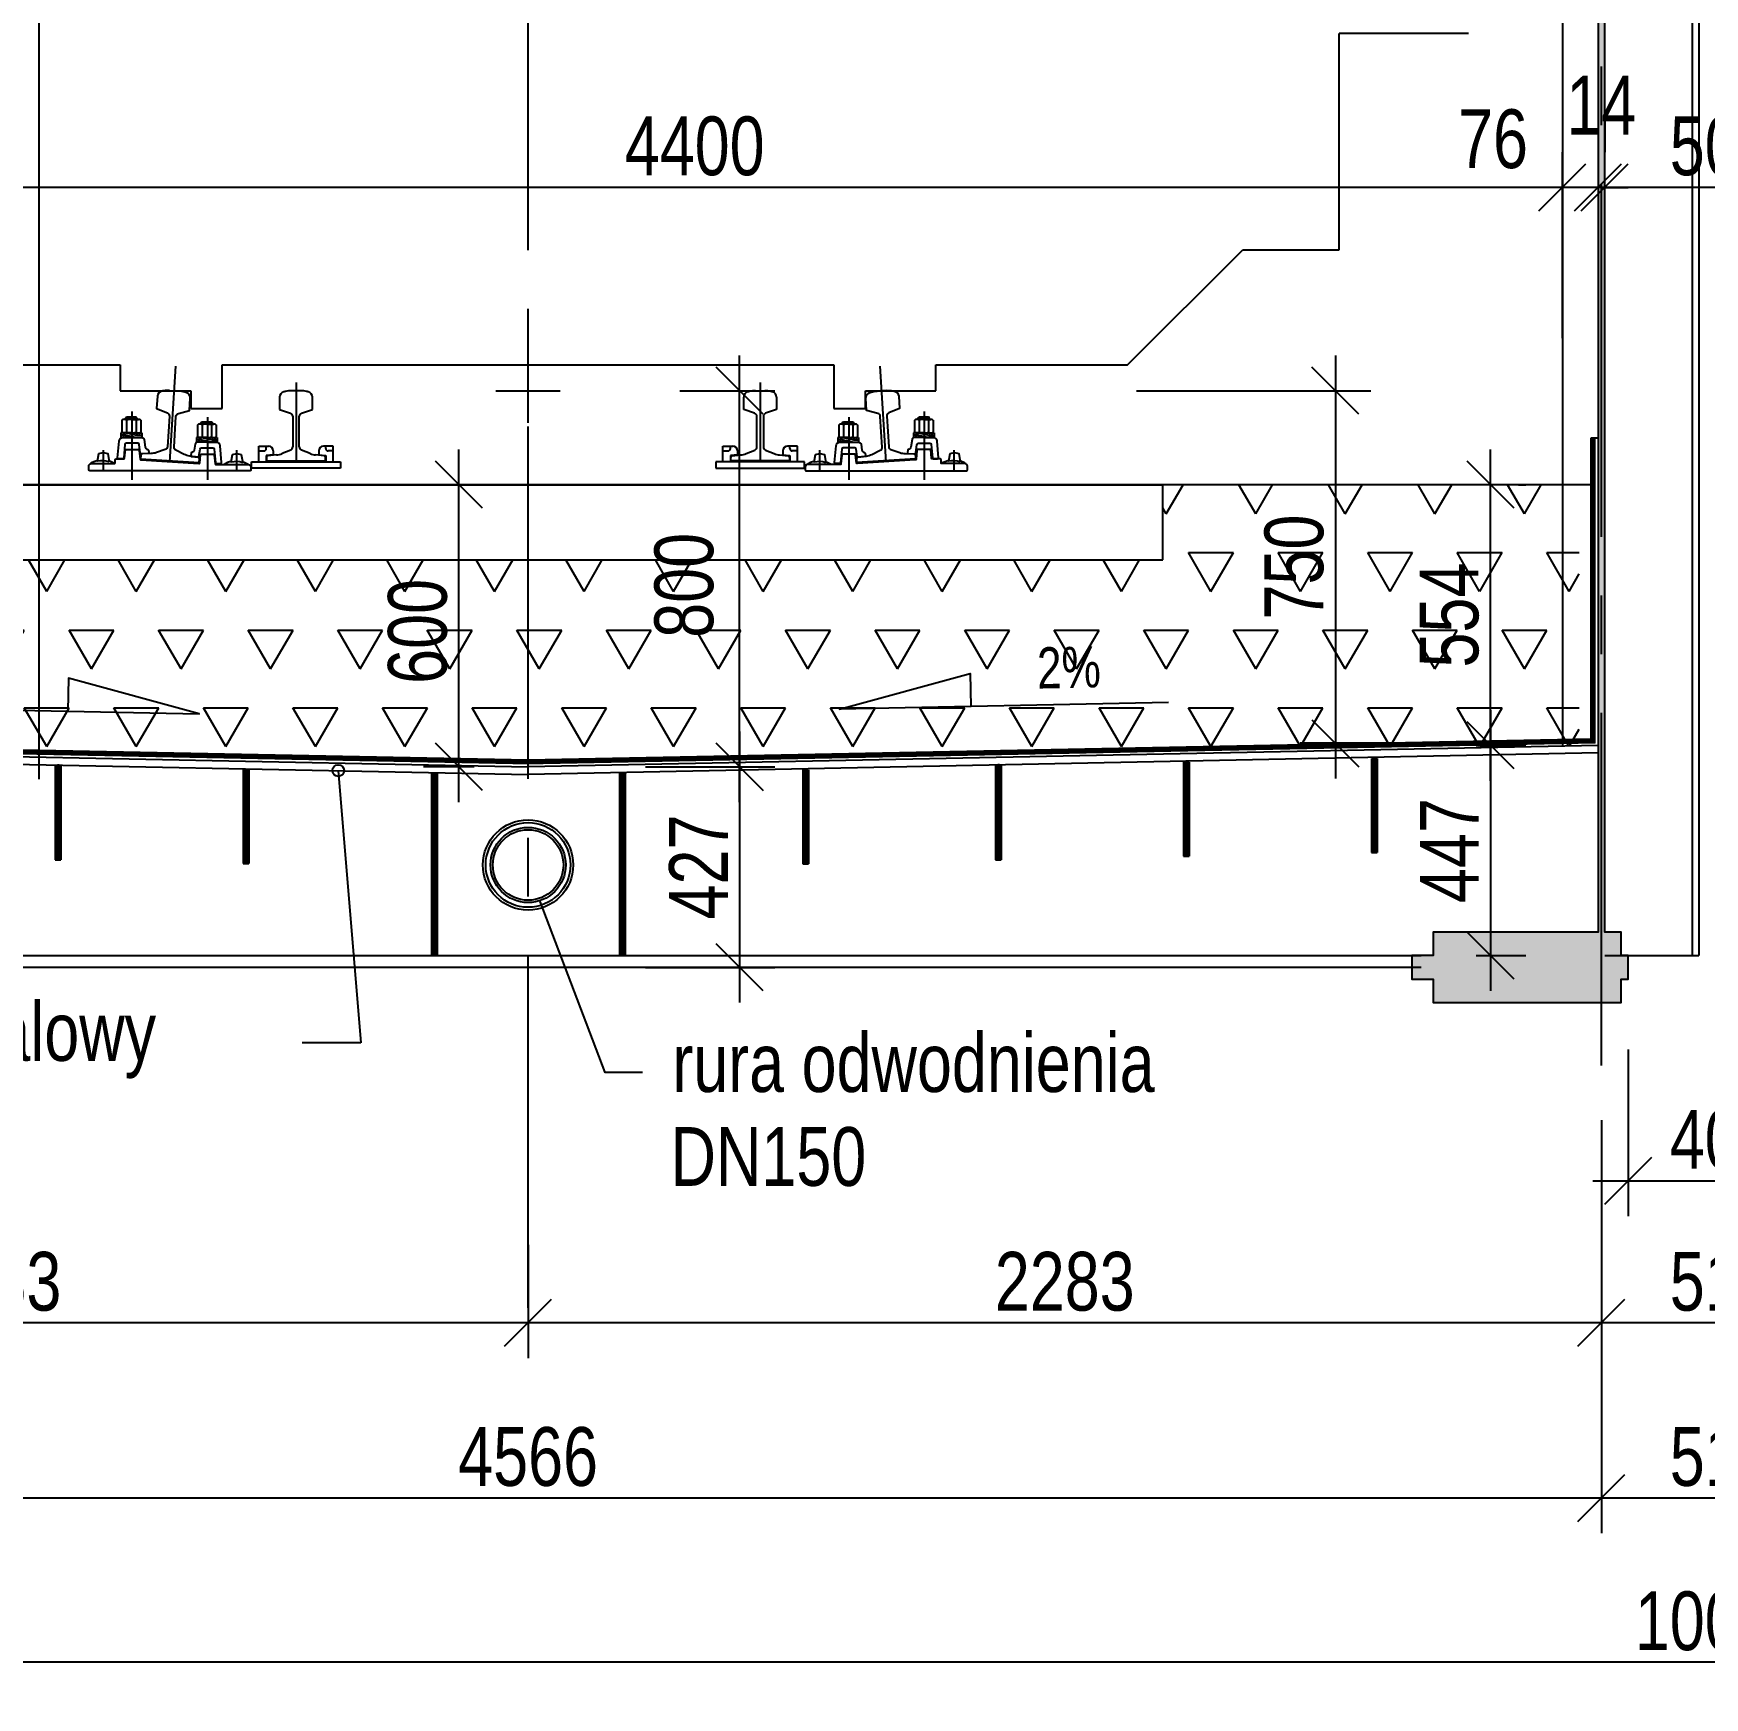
# Model space of a CAD drawing. Header units: millimetres. Extents: x -1069826 to 2704411, y -432732 to 412301.
# Drawn here: x 530669 to 534224, y -22276 to -18736 of the extents above; entities that cross this region are included whole.
import ezdxf
from ezdxf.enums import TextEntityAlignment as Align

# ---------------------------------------------------------------- set-up
doc = ezdxf.new("R2010")
doc.units = ezdxf.units.MM
doc.header["$LTSCALE"] = 1000
doc.header["$MEASUREMENT"] = 0
doc.linetypes.add('CENTER2', pattern=[1.125, 0.75, -0.125, 0.125, -0.125])
doc.linetypes.add('HIDDEN', pattern=[0.375, 0.25, -0.125])
for name, color, linetype in [('0-T', 7, 'Continuous'), ('0-T-T', 7, 'Continuous'), ('0-T0-T', 7, 'Continuous'), ('00XX00-S', 7, 'Continuous'), ('00XX00-T', 7, 'Continuous'), ('DROGO-T', 7, 'Continuous')]:
    doc.layers.add(name, color=color, linetype=linetype)
doc.styles.add('CDMSTYLE', font='CDMSIMPL', dxfattribs={"width": 0.8, "bigfont": 'CDMBIGPL'})
doc.dimstyles.new('CDMOG-MM-50', dxfattribs={"dimscale": 50, "dimtxt": 2.5, "dimasz": 1, "dimexe": 1.5, "dimexo": 5, "dimgap": 0.5, "dimtad": 1, "dimdec": 0, "dimrnd": 1, "dimzin": 1, "dimdsep": 46, "dimtxsty": 'CDMSTYLE', "dimblk1": 'OBLIQUE', "dimblk2": 'OBLIQUE', "dimsah": 1, "dimtsz": 1, "dimcen": -2.5, "dimdle": 1.5, "dimclrd": 9, "dimclre": 9, "dimclrt": 9, "dimadec": 0, "dimazin": 0, "dimtfac": 1, "dimtmove": 2, "dimatfit": 3, "dimldrblk": 'OBLIQUE', "dimfxl": 1, "dimtvp": 1, "dimtolj": 1, "dimtzin": 0, "dimarcsym": 0})
doc.dimstyles.new('CDMOG-MM-50$7', dxfattribs={"dimscale": 50, "dimtxt": 2.5, "dimasz": 1, "dimexe": 1.5, "dimexo": 5, "dimgap": 0.5, "dimtad": 1, "dimdec": 0, "dimrnd": 1, "dimzin": 1, "dimdsep": 46, "dimtxsty": 'CDMSTYLE', "dimblk1": 'NONE', "dimblk2": 'NONE', "dimsah": 1, "dimtsz": 1, "dimcen": -2.5, "dimdle": 1.5, "dimclrd": 9, "dimclre": 9, "dimclrt": 9, "dimadec": 0, "dimazin": 0, "dimtfac": 1, "dimtmove": 2, "dimatfit": 3, "dimldrblk": 'NONE', "dimfxl": 1, "dimtvp": 1, "dimtolj": 1, "dimtzin": 0, "dimarcsym": 0})
doc.dimstyles.new('CDMST-MM-50', dxfattribs={"dimscale": 50, "dimtxt": 2.5, "dimasz": 2, "dimexe": 1.5, "dimexo": 3, "dimgap": 0.5, "dimtad": 1, "dimdec": 0, "dimrnd": 1, "dimzin": 1, "dimdsep": 46, "dimtxsty": 'CDMSTYLE', "dimblk1": 'OBLIQUE', "dimblk2": 'OBLIQUE', "dimsah": 1, "dimcen": -2.5, "dimdle": 1.5, "dimclrd": 9, "dimclre": 9, "dimclrt": 9, "dimadec": 0, "dimazin": 0, "dimtfac": 1, "dimtmove": 2, "dimatfit": 3, "dimldrblk": 'OBLIQUE', "dimfxl": 1, "dimtvp": 1, "dimtolj": 1, "dimtzin": 0, "dimarcsym": 0})

# ---------------------------------------------------------------- blocks, each defined once
blk = doc.blocks.new('*D70')
at = {"color": 9, "linetype": 'ByBlock', "transparency": 16777216}
for p, q in [((529471.1, -19113.7), (529571.1, -19013.7)), ((529521.1, -19068.4), (529521.1, -18988.7)), ((533871.1, -19113.7), (533971.1, -19013.7)), ((533996.1, -19063.7), (529446.1, -19063.7))]:
    blk.add_line(p, q, dxfattribs=at)
at = {"layer": 'Defpoints', "color": 0, "linetype": 'ByBlock', "transparency": 16777216}
for p in [(529521.1, -19063.7), (529521.1, -19318.4), (533921.1, -19432.2)]:
    blk.add_point(p, dxfattribs=at)
at = {"color": 9, "linetype": 'ByBlock', "transparency": 16777216, "insert": (532075.5, -18976.2), "char_height": 125, "attachment_point": 5, "style": 'CDMSTYLE'}
blk.add_mtext('\\A1;\\C1;4400', dxfattribs=at)
blk = doc.blocks.new('_OBLIQUE')
at = {"color": 0, "linetype": 'ByBlock'}
blk.add_line((-0.5, -0.5), (0.5, 0.5), dxfattribs=at)
blk = doc.blocks.new('*D74')
at = {"color": 9, "linetype": 'ByBlock', "transparency": 16777216}
for p, q in [((534004.1, -21181.6), (534004.1, -21408.1)), ((533954.1, -21383.1), (534054.1, -21283.1)), ((534468.1, -21383.1), (534568.1, -21283.1)), ((534593.1, -21333.1), (533929.1, -21333.1))]:
    blk.add_line(p, q, dxfattribs=at)
at = {"layer": 'Defpoints', "color": 0, "linetype": 'ByBlock', "transparency": 16777216}
for p in [(534518.1, -20875.4), (534004.1, -20931.6), (534004.1, -21333.1)]:
    blk.add_point(p, dxfattribs=at)
at = {"color": 9, "linetype": 'ByBlock', "transparency": 16777216, "insert": (534261.1, -21245.6), "char_height": 125, "attachment_point": 5, "style": 'CDMSTYLE'}
blk.add_mtext('\\A1;514', dxfattribs=at)
blk = doc.blocks.new('*D75')
at = {"color": 9, "linetype": 'ByBlock', "transparency": 16777216}
for p, q in [((531721.1, -21167.3), (531721.1, -21408.1)), ((531671.1, -21383.1), (531771.1, -21283.1)), ((533954.1, -21383.1), (534054.1, -21283.1)), ((534079.1, -21333.1), (531646.1, -21333.1))]:
    blk.add_line(p, q, dxfattribs=at)
at = {"layer": 'Defpoints', "color": 0, "linetype": 'ByBlock', "transparency": 16777216}
for p in [(534004.1, -20834.8), (531721.1, -20917.3), (531721.1, -21333.1)]:
    blk.add_point(p, dxfattribs=at)
at = {"color": 9, "linetype": 'ByBlock', "transparency": 16777216, "insert": (532862.6, -21245.6), "char_height": 125, "attachment_point": 5, "style": 'CDMSTYLE'}
blk.add_mtext('\\A1;2283', dxfattribs=at)
blk = doc.blocks.new('*D76')
at = {"color": 9, "linetype": 'ByBlock', "transparency": 16777216}
for p, q in [((529438.1, -21179.3), (529438.1, -21408.1)), ((529388.1, -21383.1), (529488.1, -21283.1)), ((531671.1, -21383.1), (531771.1, -21283.1)), ((531796.1, -21333.1), (529363.1, -21333.1))]:
    blk.add_line(p, q, dxfattribs=at)
at = {"layer": 'Defpoints', "color": 0, "linetype": 'ByBlock', "transparency": 16777216}
for p in [(529438.1, -20929.3), (531721.1, -20917.3), (529438.1, -21333.1)]:
    blk.add_point(p, dxfattribs=at)
at = {"color": 9, "linetype": 'ByBlock', "transparency": 16777216, "insert": (530579.6, -21245.6), "char_height": 125, "attachment_point": 5, "style": 'CDMSTYLE'}
blk.add_mtext('\\A1;2283', dxfattribs=at)
blk = doc.blocks.new('*D78')
at = {"color": 9, "linetype": 'ByBlock', "transparency": 16777216}
for p, q in [((534004.1, -21047.7), (534004.1, -21926.6)), ((533954.1, -21901.6), (534054.1, -21801.6)), ((534468.1, -21901.6), (534568.1, -21801.6)), ((534593.1, -21851.6), (533929.1, -21851.6))]:
    blk.add_line(p, q, dxfattribs=at)
at = {"layer": 'Defpoints', "color": 0, "linetype": 'ByBlock', "transparency": 16777216}
for p in [(534004.1, -20797.7), (534518.1, -20797.7), (534004.1, -21851.6)]:
    blk.add_point(p, dxfattribs=at)
at = {"color": 9, "linetype": 'ByBlock', "transparency": 16777216, "insert": (534261.1, -21764.1), "char_height": 125, "attachment_point": 5, "style": 'CDMSTYLE'}
blk.add_mtext('\\A1;514', dxfattribs=at)
blk = doc.blocks.new('*D79')
at = {"color": 9, "linetype": 'ByBlock', "transparency": 16777216}
for p, q in [((539291.1, -21047.7), (539291.1, -22276)), ((529231.1, -21406.9), (529231.1, -22276)), ((529181.1, -22251), (529281.1, -22151)), ((539241.1, -22251), (539341.1, -22151)), ((539366.1, -22201), (529156.1, -22201))]:
    blk.add_line(p, q, dxfattribs=at)
at = {"layer": 'Defpoints', "color": 0, "linetype": 'ByBlock', "transparency": 16777216}
for p in [(539291.1, -20797.7), (529231.1, -21156.9), (529231.1, -22201)]:
    blk.add_point(p, dxfattribs=at)
at = {"color": 9, "linetype": 'ByBlock', "transparency": 16777216, "insert": (534261.1, -22113.5), "char_height": 125, "attachment_point": 5, "style": 'CDMSTYLE'}
blk.add_mtext('\\A1;\\C1;10060', dxfattribs=at)
blk = doc.blocks.new('A$C5F112703')
at = {"color": 9, "linetype": 'ByBlock'}
for p, q in [((3925, 368.5), (3925, 828.5)), ((3475, 123.5), (3720, 368.5)), ((3720, 368.5), (3925, 368.5)), ((925, 123.5), (1332.5, 123.5)), ((1332.5, 123.5), (1332.5, 68.5)), ((1549.5, 123.5), (2850.5, 123.5)), ((1549.5, 30.5), (1549.5, 123.5)), ((2850.5, 123.5), (2850.5, 30.5)), ((3067.5, 123.5), (3475, 123.5)), ((3067.5, 68.5), (3067.5, 123.5)), ((1332.5, 68.5), (1482.5, 68.5)), ((1482.5, 68.5), (1482.5, 30.5)), ((2917.5, 68.5), (3067.5, 68.5)), ((2917.5, 30.5), (2917.5, 68.5)), ((1482.5, 30.5), (1549.5, 30.5)), ((2850.5, 30.5), (2917.5, 30.5))]:
    blk.add_line(p, q, dxfattribs=at)
at = {"layer": '0-T', "color": 9, "linetype": 'Continuous'}
for p, q in [((4200, 828.5), (3925, 828.5)), ((2200, 0), (2200, 137)), ((2131.5, 68.5), (2268.5, 68.5))]:
    blk.add_line(p, q, dxfattribs=at)
blk = doc.blocks.new('A$C22AE4A19')
at = {"layer": '0-T', "color": 9, "linetype": 'Continuous'}
blk.add_blockref('A$C5F112703', (0, 0), dxfattribs=at)
blk = doc.blocks.new('*D100')
at = {"color": 9, "linetype": 'ByBlock', "transparency": 16777216}
for p, q in [((516274, -20371.2), (516274, -19421.2)), ((516147.2, -19496.2), (516349, -19496.2)), ((516147.5, -20296.2), (516349, -20296.2))]:
    blk.add_line(p, q, dxfattribs=at)
at = {"layer": 'Defpoints', "color": 0, "linetype": 'ByBlock', "transparency": 16777216}
for p in [(515997.2, -19496.2), (516274, -19496.2), (515997.5, -20296.2)]:
    blk.add_point(p, dxfattribs=at)
at = {"color": 9, "linetype": 'ByBlock', "transparency": 16777216, "xscale": 100, "yscale": 100, "zscale": 100}
for p, rotation in [((516274, -19496.2), 90), ((516274, -20296.2), 270)]:
    blk.add_blockref('_OBLIQUE', p, dxfattribs=dict(at, rotation=rotation))
at = {"color": 9, "linetype": 'ByBlock', "transparency": 16777216, "insert": (516156.3, -19910.2), "char_height": 125, "attachment_point": 5, "rotation": 90, "style": 'CDMSTYLE'}
blk.add_mtext('\\A1;\\C1;800', dxfattribs=at)
blk = doc.blocks.new('*D101')
at = {"color": 9, "linetype": 'ByBlock', "transparency": 16777216}
for p, q in [((517711, -19421.2), (517711, -20321.2)), ((517288.1, -19496.2), (517786, -19496.2)), ((517874.2, -20246.2), (517636, -20246.2))]:
    blk.add_line(p, q, dxfattribs=at)
at = {"layer": 'Defpoints', "color": 0, "linetype": 'ByBlock', "transparency": 16777216}
for p in [(517138.1, -19496.2), (517711, -20246.2), (518024.2, -20246.2)]:
    blk.add_point(p, dxfattribs=at)
at = {"color": 9, "linetype": 'ByBlock', "transparency": 16777216, "xscale": 100, "yscale": 100, "zscale": 100}
for p, rotation in [((517711, -19496.2), 90), ((517711, -20246.2), 270)]:
    blk.add_blockref('_OBLIQUE', p, dxfattribs=dict(at, rotation=rotation))
at = {"color": 9, "linetype": 'ByBlock', "transparency": 16777216, "insert": (517623.5, -19871.2), "char_height": 125, "attachment_point": 5, "rotation": 90, "style": 'CDMSTYLE'}
blk.add_mtext('\\A1;\\C1;750', dxfattribs=at)
blk = doc.blocks.new('*D110')
at = {"color": 9, "linetype": 'ByBlock', "transparency": 16777216}
for p, q in [((533961.1, -19113.7), (534061.1, -19013.7)), ((534011.1, -19346.2), (534011.1, -18988.7)), ((534461.1, -19113.7), (534561.1, -19013.7)), ((534586.1, -19063.7), (533936.1, -19063.7))]:
    blk.add_line(p, q, dxfattribs=at)
at = {"layer": 'Defpoints', "color": 0, "linetype": 'ByBlock', "transparency": 16777216}
for p in [(534011.1, -19063.7), (534011.1, -19596.2), (534511.1, -19635.5)]:
    blk.add_point(p, dxfattribs=at)
at = {"color": 9, "linetype": 'ByBlock', "transparency": 16777216, "insert": (534261.1, -18976.2), "char_height": 125, "attachment_point": 5, "style": 'CDMSTYLE'}
blk.add_mtext('\\A1;\\C1;500', dxfattribs=at)
blk = doc.blocks.new('*D111')
at = {"color": 9, "linetype": 'ByBlock', "transparency": 16777216}
for p, q in [((533871.1, -19113.7), (533971.1, -19013.7)), ((533921.1, -19384.7), (533921.1, -18988.7)), ((533947.1, -19113.7), (534047.1, -19013.7)), ((534072.1, -19063.7), (533921.1, -19063.7))]:
    blk.add_line(p, q, dxfattribs=at)
at = {"layer": 'Defpoints', "color": 0, "linetype": 'ByBlock', "transparency": 16777216}
for p in [(533921.1, -19063.7), (533921.1, -19634.7), (533997.1, -19635.5)]:
    blk.add_point(p, dxfattribs=at)
at = {"color": 9, "linetype": 'ByBlock', "transparency": 16777216, "insert": (533773.6, -18961), "char_height": 125, "attachment_point": 5, "style": 'CDMSTYLE'}
blk.add_mtext('\\A1;\\C1;76', dxfattribs=at)
blk = doc.blocks.new('A$C5FAB2D53')
at = {"color": 9, "linetype": 'Continuous'}
for p, q in [((94.7, 181.9), (94.7, 15.4)), ((1081.9, 181.9), (1081.9, 15.4))]:
    blk.add_line(p, q, dxfattribs=at)
at = {"color": 9, "linetype": 'ByBlock'}
for p, q in [((59.7, 150.4), (59.7, 124.6)), ((104.6, 164.4), (84.8, 164.4)), ((129.7, 124.6), (129.7, 150.4)), ((1046.9, 124.6), (1046.9, 150.4)), ((1072, 164.4), (1091.8, 164.4)), ((1116.9, 150.4), (1116.9, 124.6)), ((59.7, 124.6), (83, 116.6)), ((87.7, 110), (87.7, 44.7)), ((101.7, 44.7), (101.7, 110)), ((106.4, 116.6), (129.7, 124.6)), ((1070.2, 116.6), (1046.9, 124.6)), ((1074.9, 44.7), (1074.9, 110)), ((1088.9, 110), (1088.9, 44.7)), ((1116.9, 124.6), (1093.6, 116.6)), ((15.4, 46.4), (36.4, 46.4)), ((15.4, 13), (15.4, 46.4)), ((15.4, 36.4), (26.4, 36.4)), ((31.4, 41.4), (31.4, 46.4)), ((46.4, 36.4), (46.4, 27.9)), ((83.4, 38.2), (65, 30.6)), ((124.5, 30.6), (106.1, 38.2)), ((143, 36.4), (143, 27.9)), ((174, 46.4), (153, 46.4)), ((158, 41.4), (158, 46.4)), ((174, 36.4), (163, 36.4)), ((174, 13), (174, 46.4)), ((1002.6, 46.4), (1023.6, 46.4)), ((1002.6, 13), (1002.6, 46.4)), ((1002.6, 36.4), (1013.6, 36.4)), ((1018.6, 41.4), (1018.6, 46.4)), ((1033.6, 36.4), (1033.6, 27.9)), ((1052.1, 30.6), (1070.6, 38.2)), ((1093.2, 38.2), (1111.7, 30.6)), ((1130.2, 36.4), (1130.2, 27.9)), ((1161.2, 46.4), (1140.2, 46.4)), ((1145.2, 41.4), (1145.2, 46.4)), ((1161.2, 36.4), (1150.2, 36.4)), ((1161.2, 13), (1161.2, 46.4)), ((0, 13), (189.1, 13)), ((0, 0), (0, 13)), ((94.6, 0), (0, 0)), ((46.4, 27.9), (31.4, 26.4)), ((31.4, 26.4), (31.4, 13)), ((32.2, 23.2), (32.2, 15.4)), ((32.2, 15.4), (157.2, 15.4)), ((53.2, 27.8), (35, 26.2)), ((189.1, 0), (94.6, 0)), ((154.5, 26.2), (136.2, 27.8)), ((143, 27.9), (158, 26.4)), ((157.2, 15.4), (157.2, 23.2)), ((158, 26.4), (158, 13)), ((189.1, 13), (189.1, 0)), ((189.1, 13), (189.1, 13)), ((987.5, 13), (987.5, 0)), ((987.5, 13), (987.5, 13)), ((1176.6, 13), (987.5, 13)), ((987.5, 0), (1082, 0)), ((1033.6, 27.9), (1018.6, 26.4)), ((1018.6, 26.4), (1018.6, 13)), ((1019.4, 15.4), (1019.4, 23.2)), ((1144.4, 15.4), (1019.4, 15.4)), ((1022.1, 26.2), (1040.4, 27.8)), ((1082.1, 0), (1176.6, 0)), ((1123.4, 27.8), (1141.7, 26.2)), ((1130.2, 27.9), (1145.2, 26.4)), ((1144.4, 23.2), (1144.4, 15.4)), ((1145.2, 26.4), (1145.2, 13)), ((1176.6, 0), (1176.6, 13))]:
    blk.add_line(p, q, dxfattribs=at)
for centre, radius, start, end in [((71.7, 150.4), 12, 104.1437, 180), ((88.3, 84.5), 80, 102.4545, 104.1437), ((74.3, 150), 13, 99.6771, 104.4557), ((88.3, 84.5), 80, 92.5054, 101.6782), ((101.1, 84.5), 80, 78.3218, 87.4946), ((115.1, 150), 13, 75.5443, 80.3229), ((101.1, 84.5), 80, 75.8563, 77.5455), ((117.7, 150.4), 12, 0, 75.8563), ((1058.9, 150.4), 12, 104.1437, 180), ((1075.5, 84.5), 80, 102.4545, 104.1437), ((1061.5, 150), 13, 99.6771, 104.4557), ((1075.5, 84.5), 80, 92.5054, 101.6782), ((1088.3, 84.5), 80, 78.3218, 87.4946), ((1102.3, 150), 13, 75.5443, 80.3229), ((1088.3, 84.5), 80, 75.8563, 77.5455), ((1104.9, 150.4), 12, 0, 75.8563), ((80.7, 110), 7, 360, 71), ((108.7, 110), 7, 109, 180), ((1067.9, 110), 7, 0, 71), ((1095.9, 110), 7, 109, 180), ((26.4, 41.4), 5, 270, 0), ((36.4, 36.4), 10, 360, 90), ((80.7, 44.7), 7, 292.4127, 360), ((108.7, 44.7), 7, 180, 247.5873), ((153, 36.4), 10, 90, 180), ((163, 41.4), 5, 180, 270), ((1013.6, 41.4), 5, 270, 0), ((1023.6, 36.4), 10, 360, 90), ((1067.9, 44.7), 7, 292.4127, 360), ((1095.9, 44.7), 7, 180, 247.5873), ((1140.2, 36.4), 10, 90, 180), ((1150.2, 41.4), 5, 180, 270), ((35.2, 23.2), 3, 95.061, 180), ((49.7, 67.6), 40, 275.061, 292.4127), ((139.7, 67.6), 40, 247.5873, 264.939), ((154.2, 23.2), 3, 0, 84.939), ((1022.4, 23.2), 3, 95.061, 180), ((1036.9, 67.6), 40, 275.061, 292.4127), ((1126.9, 67.6), 40, 247.5873, 264.939), ((1141.4, 23.2), 3, 0, 84.939)]:
    blk.add_arc(centre, radius, start, end, dxfattribs=at)
blk = doc.blocks.new('A$C30C010BB')
at = {"layer": '0-T', "color": 40, "linetype": 'Continuous'}
blk.add_blockref('A$C5FAB2D53', (0, 0), dxfattribs=at)
blk = doc.blocks.new('SZPKOL')
at = {"color": 0, "linetype": 'ByBlock'}
blk.add_lwpolyline([(12.4, 4, 0.138548), (-12.3, 5.1), (-9.4, 21.8), (0, 23.9), (9.4, 21.8)], format="xyb", close=True, dxfattribs=at)
for start, end in [(102.9105, 124.2422), (55.7578, 72.0998)]:
    blk.add_arc((-1.8, -37.6), 45.5, start, end, dxfattribs=at)
blk = doc.blocks.new('SRUKOL')
at = {"color": 0, "linetype": 'ByBlock'}
for p, q in [((-20, 37.2), (-20, 24)), ((0, 38.6), (-15, 38.6)), ((-12.7, 41.6), (-10.1, 43.8)), ((-12.7, 38.6), (-12.7, 41.6)), ((-12.7, 41.6), (12.5, 41.6)), ((-10.1, 43.8), (-10.1, 38.4)), ((-10.1, 43.8), (9.9, 43.8)), ((-10.1, 37.3), (-10.1, 24)), ((0, 38.6), (15, 38.6)), ((12.5, 41.6), (9.9, 43.8)), ((9.9, 43.8), (9.9, 38.4)), ((10.1, 37.3), (10.1, 24)), ((12.5, 38.6), (12.5, 41.6)), ((20, 37.2), (20, 24)), ((0, 10), (-22, 10)), ((-22, 10), (-22, 0)), ((-11, 5), (-22, 5)), ((0, 0), (-22, 0)), ((-20, 24), (-20, 11.3)), ((-17, 5), (-17, 0)), ((0, 10), (-15, 10)), ((-12, 5), (-12, 0)), ((-11, 10), (11, 5)), ((-11, 5), (11, 0)), ((-10.1, 24), (-10.1, 11.2)), ((0, 10), (15, 10)), ((0, 10), (22, 10)), ((0, 0), (22, 0)), ((10.1, 24), (10.1, 11.2)), ((11, 5), (22, 5)), ((12, 10), (12, 5)), ((17, 10), (17, 5)), ((20, 24), (20, 11.3)), ((22, 10), (22, 0))]:
    blk.add_line(p, q, dxfattribs=at)
for centre, radius, start, end in [((-15, 28.6), 10, 60, 120), ((0, -1.4), 40, 90, 104.6015), ((0, -1.4), 40, 75.3985, 90), ((15, 28.6), 10, 60, 120), ((-15, 20), 10, 240, 300), ((0, 50), 40, 255.3985, 270), ((0, 50), 40, 270, 284.6015), ((15, 20), 10, 240, 300)]:
    blk.add_arc(centre, radius, start, end, dxfattribs=at)
blk = doc.blocks.new('*D724')
at = {"color": 9, "linetype": 'ByBlock', "transparency": 16777216}
for p, q in [((532171, -20221.2), (532171, -20797.7)), ((532221, -20346.2), (532121, -20246.2)), ((531971.1, -20296.2), (532246, -20296.2)), ((532221, -20772.7), (532121, -20672.7)), ((531971.1, -20722.7), (532246, -20722.7))]:
    blk.add_line(p, q, dxfattribs=at)
at = {"layer": 'Defpoints', "color": 0, "linetype": 'ByBlock', "transparency": 16777216}
for p in [(531721.1, -20296.2), (531721.1, -20722.7), (532171, -20722.7)]:
    blk.add_point(p, dxfattribs=at)
at = {"color": 9, "linetype": 'ByBlock', "transparency": 16777216, "insert": (532083.5, -20509.4), "char_height": 125, "attachment_point": 5, "rotation": 90, "style": 'CDMSTYLE'}
blk.add_mtext('\\A1;427', dxfattribs=at)
blk = doc.blocks.new('*D725')
at = {"color": 9, "linetype": 'ByBlock', "transparency": 16777216}
for p, q in [((531574, -20371.2), (531574, -19621.2)), ((531624, -19746.2), (531524, -19646.2)), ((531606.7, -19696.2), (531499, -19696.2)), ((531624, -20346.2), (531524, -20246.2)), ((531606.7, -20296.2), (531499, -20296.2))]:
    blk.add_line(p, q, dxfattribs=at)
at = {"layer": 'Defpoints', "color": 0, "linetype": 'ByBlock', "transparency": 16777216}
for p in [(531574, -19696.2), (531856.7, -19696.2), (531856.7, -20296.2)]:
    blk.add_point(p, dxfattribs=at)
at = {"color": 9, "linetype": 'ByBlock', "transparency": 16777216, "insert": (531486.5, -20008.2), "char_height": 125, "attachment_point": 5, "rotation": 90, "style": 'CDMSTYLE'}
blk.add_mtext('\\A1;\\C1;600', dxfattribs=at)
blk = doc.blocks.new('*D729')
at = {"color": 9, "linetype": 'ByBlock', "transparency": 16777216}
for p, q in [((529726, -20175.7), (529726, -20772.7)), ((529776, -20300.7), (529676, -20200.7)), ((529695.1, -20250.7), (529801, -20250.7)), ((529776, -20747.7), (529676, -20647.7)), ((529695.1, -20697.7), (529801, -20697.7))]:
    blk.add_line(p, q, dxfattribs=at)
at = {"layer": 'Defpoints', "color": 0, "linetype": 'ByBlock', "transparency": 16777216}
for p in [(529445.1, -20250.7), (529445.1, -20697.7), (529726, -20697.7)]:
    blk.add_point(p, dxfattribs=at)
at = {"color": 9, "linetype": 'ByBlock', "transparency": 16777216, "insert": (529638.5, -20474.2), "char_height": 125, "attachment_point": 5, "rotation": 90, "style": 'CDMSTYLE'}
blk.add_mtext('\\A1;\\C1;447', dxfattribs=at)
blk = doc.blocks.new('*D728')
at = {"color": 9, "linetype": 'ByBlock', "transparency": 16777216}
for p, q in [((529726, -20325.7), (529726, -19621.2)), ((529776, -19746.2), (529676, -19646.2)), ((529785.8, -19696.2), (529801, -19696.2)), ((529776, -20300.7), (529676, -20200.7)), ((529719.8, -20250.7), (529801, -20250.7))]:
    blk.add_line(p, q, dxfattribs=at)
at = {"layer": 'Defpoints', "color": 0, "linetype": 'ByBlock', "transparency": 16777216}
for p in [(529535.8, -19696.2), (529726, -19696.2), (529469.8, -20250.7)]:
    blk.add_point(p, dxfattribs=at)
at = {"color": 9, "linetype": 'ByBlock', "transparency": 16777216, "insert": (529638.5, -19973.4), "char_height": 125, "attachment_point": 5, "rotation": 90, "style": 'CDMSTYLE'}
blk.add_mtext('\\A1;\\C1;554', dxfattribs=at)
blk = doc.blocks.new('_NONE')
at = {"color": 0, "linetype": 'ByBlock'}
blk.add_circle((0, 0), 0.25, dxfattribs=at)
blk = doc.blocks.new('*D772')
at = {"color": 9, "linetype": 'ByBlock', "transparency": 16777216}
for p, q in [((539084.1, -21047.7), (539084.1, -21926.6)), ((534518.1, -21125.4), (534518.1, -21926.6)), ((534468.1, -21901.6), (534568.1, -21801.6)), ((539034.1, -21901.6), (539134.1, -21801.6)), ((539159.1, -21851.6), (534443.1, -21851.6))]:
    blk.add_line(p, q, dxfattribs=at)
at = {"layer": 'Defpoints', "color": 0, "linetype": 'ByBlock', "transparency": 16777216}
for p in [(539084.1, -20797.7), (534518.1, -20875.4), (534518.1, -21851.6)]:
    blk.add_point(p, dxfattribs=at)
at = {"color": 9, "linetype": 'ByBlock', "transparency": 16777216, "insert": (536801.1, -21764.1), "char_height": 125, "attachment_point": 5, "style": 'CDMSTYLE'}
blk.add_mtext('\\A1;\\C1;4566', dxfattribs=at)
blk = doc.blocks.new('*D775')
at = {"color": 9, "linetype": 'ByBlock', "transparency": 16777216}
for p, q in [((534061.1, -20897.7), (534061.1, -21251.7)), ((534461.1, -20897.7), (534461.1, -21251.7)), ((534011.1, -21226.7), (534111.1, -21126.7)), ((534411.1, -21226.7), (534511.1, -21126.7)), ((533986.1, -21176.7), (534536.1, -21176.7))]:
    blk.add_line(p, q, dxfattribs=at)
at = {"layer": 'Defpoints', "color": 0, "linetype": 'ByBlock', "transparency": 16777216}
for p in [(534061.1, -20647.7), (534461.1, -20647.7), (534461.1, -21176.7)]:
    blk.add_point(p, dxfattribs=at)
at = {"color": 9, "linetype": 'ByBlock', "transparency": 16777216, "insert": (534261.1, -21089.2), "char_height": 125, "attachment_point": 5, "style": 'CDMSTYLE'}
blk.add_mtext('\\A1;400', dxfattribs=at)
blk = doc.blocks.new('*D776')
at = {"color": 9, "linetype": 'ByBlock', "transparency": 16777216}
for p, q in [((533997.1, -18917.4), (533997.1, -18988.7)), ((534011.1, -18917.4), (534011.1, -18988.7)), ((533947.1, -19113.7), (534047.1, -19013.7)), ((533961.1, -19113.7), (534061.1, -19013.7)), ((533997.1, -19063.7), (533947.1, -19063.7)), ((534011.1, -19063.7), (533997.1, -19063.7)), ((534011.1, -19063.7), (533997.1, -19063.7)), ((534011.1, -19063.7), (534061.1, -19063.7))]:
    blk.add_line(p, q, dxfattribs=at)
at = {"layer": 'Defpoints', "color": 0, "linetype": 'ByBlock', "transparency": 16777216}
for p in [(533997.1, -19063.7), (533997.1, -19167.4), (534011.1, -19167.4)]:
    blk.add_point(p, dxfattribs=at)
at = {"color": 9, "linetype": 'ByBlock', "transparency": 16777216, "insert": (534004.1, -18888.7), "char_height": 125, "attachment_point": 5, "style": 'CDMSTYLE'}
blk.add_mtext('\\A1;14', dxfattribs=at)

msp = doc.modelspace()

# ---------------------------------------------------------------- hatches: boundary and pattern name
at = {"layer": '0-T', "linetype": 'Continuous'}
h = msp.add_hatch(dxfattribs=at)
h.set_pattern_fill('TRIANG', color=9, scale=20, style=0)
h.set_pattern_definition([(60, (428208.09, -221196.17), (-95.24997, 164.97782), [95.25, -95.25]), (120, (428208.09, -221196.17), (-190.49997, 2e-05), [95.25, -95.25]), (0, (428160.47, -221113.69), (95.25, 164.9778), [95.25, -95.25])])
h.paths.add_polyline_path([(531721.1144, -20296.1741), (531721.1144, -19856.1741), (530371.1144, -19856.1741), (530371.1144, -19696.1741), (529485.1144, -19696.1741), (529485.1144, -20251.4541)])
h.paths.add_polyline_path([(533957.1144, -20251.4541), (533957.1144, -19696.1741), (533071.1144, -19696.1741), (533071.1144, -19856.1741), (531721.1144, -19856.1741), (531721.1144, -20296.1741)])
h.paths.add_polyline_path([(529753.9842, -20030.9955), (529753.9842, -19711.3527), (529941.4842, -19711.3527), (529941.4842, -20030.9955)], flags=24)
h.paths.add_polyline_path([(531959.4992, -20070.0222), (531959.4992, -19750.3793), (532146.9992, -19750.3793), (532146.9992, -20070.0222)], flags=24)
h.paths.add_polyline_path([(533426.7317, -20030.9955), (533426.7317, -19711.3527), (533614.2317, -19711.3527), (533614.2317, -20030.9955)], flags=24)
at = {"layer": 'DROGO-T', "linetype": 'Continuous'}
msp.add_hatch(color=9, dxfattribs=at).paths.add_polyline_path([(534011.1144, -18697.6844), (534219.1144, -18697.6844), (534219.1144, -18647.6844), (534204.1144, -18647.6844), (534204.1144, -18597.6844), (533804.1144, -18597.6844), (533804.1144, -18647.6844), (533789.1144, -18647.6844), (533789.1144, -18697.6844), (533997.1144, -18697.6844), (533997.1144, -20647.6844), (533646.1144, -20647.6844), (533646.1144, -20697.6844), (533601.1144, -20697.6844), (533601.1144, -20747.6844), (533646.1144, -20747.6844), (533646.1144, -20797.6844), (534046.1144, -20797.6844), (534046.1144, -20747.6844), (534061.1144, -20747.6844), (534061.1144, -20697.6844), (534046.1144, -20697.6844), (534046.1144, -20647.6844), (534011.1144, -20647.6844)])

# ---------------------------------------------------------------- linework, layer by layer
at = {"color": 9, "linetype": 'CENTER2'}
msp.add_line((531721.1144, -21447.0111), (531721.1144, -14164.2624), dxfattribs=at)
at = {"color": 9, "linetype": 'ByBlock'}
for p, q in [((530959.2179, -19647.3021), (530971.858, -19444.0061)), ((532483.011, -19647.3021), (532470.3708, -19444.0061)), ((530958.6079, -19495.5519), (530968.4643, -19496.1648)), ((530978.3207, -19496.7776), (530968.4643, -19496.1648)), ((532463.9082, -19496.7776), (532473.7646, -19496.1648)), ((532483.621, -19495.5519), (532473.7646, -19496.1648)), ((530817.9588, -19666.3021), (530817.9588, -19622.9527)), ((531101.7179, -19666.3021), (531101.7179, -19622.9527)), ((532341.8701, -19666.3021), (532341.8701, -19622.9527)), ((532627.5496, -19666.3021), (532627.5496, -19622.9527))]:
    msp.add_line(p, q, dxfattribs=at)
at = {"color": 9, "linetype": 'Continuous'}
for p, q in [((530878.3129, -19540.0597), (530878.3129, -19685.4058)), ((532563.916, -19540.0597), (532563.916, -19685.4058)), ((531039.0114, -19552.4152), (531039.0114, -19685.4058)), ((532403.2175, -19552.4152), (532403.2175, -19685.4058))]:
    msp.add_line(p, q, dxfattribs=at)
at = {"color": 2, "linetype": 'Continuous'}
for p, q in [((533982.1144, -19696.1741), (529460.1144, -19696.1741)), ((533071.1144, -19856.1741), (533071.1144, -19696.1741)), ((530371.1144, -19856.1741), (533071.1144, -19856.1741)), ((529445.1144, -20250.6541), (531721.1144, -20296.1741)), ((533997.1144, -20250.6541), (531721.1144, -20296.1741)), ((529445.1144, -20266.6541), (531721.1144, -20312.1741)), ((533997.1144, -20266.6541), (531721.1144, -20312.1741))]:
    msp.add_line(p, q, dxfattribs=at)
at = {"color": 1, "linetype": 'Continuous'}
msp.add_line((530371.1144, -19696.1741), (533071.1144, -19696.1741), dxfattribs=at)
at = {"color": 9, "linetype": 'ByBlock'}
for points in [[(530958.6023, -19495.5518, 0.040045312), (530945.8327, -19496.3405, 0.02085363), (530944.7607, -19496.5008, 0.007370603), (530942.4362, -19496.8999, 0.343626376), (530932.6638, -19507.951), (530931.0619, -19533.7161), (530953.7986, -19543.1609, -0.320102524), (530958.0998, -19550.0597), (530954.0495, -19615.2017, -0.303762752), (530949.3252, -19621.3917), (530930.4627, -19627.8332, -0.075856192), (530918.5851, -19629.9658), (530900.235, -19630.4473, 0.388572544), (530897.3195, -19633.2601), (530896.8383, -19640.9991), (531021.5974, -19648.7561), (531022.0786, -19641.0171, 0.388572544), (531019.5339, -19637.8648), (531001.3849, -19635.114, -0.075856192), (530989.8629, -19631.5264), (530971.9436, -19622.798, -0.303762752), (530968.0225, -19616.0705), (530972.0728, -19550.9285, -0.320102524), (530977.1954, -19544.6156), (531000.927, -19538.06), (531002.5289, -19512.2949, 0.343626376), (530994.2008, -19500.1184, 0.007370603), (530991.9436, -19499.4345, 0.02085363), (530990.8998, -19499.1426, 0.040045312), (530978.3262, -19496.7782)], [(532483.6265, -19495.5518, -0.040045312), (532496.3962, -19496.3405, -0.02085363), (532497.4682, -19496.5008, -0.007370603), (532499.7926, -19496.8999, -0.343626376), (532509.565, -19507.951), (532511.167, -19533.7161), (532488.4303, -19543.1609, 0.320102524), (532484.1291, -19550.0597), (532488.1794, -19615.2017, 0.303762752), (532492.9037, -19621.3917), (532511.7661, -19627.8332, 0.075856192), (532523.6437, -19629.9658), (532541.9938, -19630.4473, -0.388572544), (532544.9093, -19633.2601), (532545.3905, -19640.9991), (532420.6314, -19648.7561), (532420.1503, -19641.0171, -0.388572544), (532422.6949, -19637.8648), (532440.844, -19635.114, 0.075856192), (532452.366, -19631.5264), (532470.2852, -19622.798, 0.303762752), (532474.2064, -19616.0705), (532470.1561, -19550.9285, 0.320102524), (532465.0334, -19544.6156), (532441.3019, -19538.06), (532439.6999, -19512.2949, -0.343626376), (532448.0281, -19500.1184, -0.007370603), (532450.2852, -19499.4345, -0.02085363), (532451.3291, -19499.1426, -0.040045312), (532463.9027, -19496.7782)]]:
    msp.add_lwpolyline(points, format="xyb", dxfattribs=at)
for points in [[(531131.7179, -19658.3021), (531131.7179, -19664.3021, -0.414213562), (531129.7179, -19666.3021), (530788.7179, -19666.3021, -0.414213562), (530786.7179, -19664.3021), (530786.7179, -19656.3021, -0.414213562), (530791.7179, -19651.3021), (530840.7179, -19651.3021, 0.414213562), (530842.7179, -19649.3021), (530842.7179, -19643.3021, -0.414213562), (530844.7179, -19641.3021), (530860.9079, -19641.3021, 0.385313586), (530862.898, -19639.5012), (530864.7179, -19621.3021), (530891.9079, -19621.3021, -0.385313586), (530893.898, -19623.1031), (530895.7552, -19641.6752, 0.367589322), (530897.6211, -19643.4723), (531020.5889, -19651.118, 0.403251184), (531022.7031, -19649.3208), (531024.3313, -19633.0385, -0.385313586), (531026.3214, -19631.2375), (531051.7014, -19631.2375, -0.385313586), (531053.6915, -19633.0385), (531055.5378, -19651.5012, 0.385313586), (531057.5278, -19653.3021), (531126.7179, -19653.3021, -0.414213562)], [(530893.8963, -19610.428, 0.371247317), (530890.9295, -19607.873), (530866.577, -19607.873, 0.388478902), (530863.5888, -19610.6074), (530861.0606, -19639.0501, -0.388478902), (530859.0684, -19640.873), (530850.033, -19640.873, -0.4404252), (530848.0408, -19638.6959), (530851.1991, -19603.1647, -0.388478902), (530859.1677, -19595.873), (530899.5414, -19595.873, -0.371247317), (530904.486, -19600.1313), (530906.969, -19616.3881, 0.282190673), (530910.3325, -19620.3898), (530912.2281, -19621.0217, -0.288824416), (530913.5802, -19622.671), (530914.1723, -19627.4083, -0.418231262), (530912.4086, -19629.6442), (530898.4153, -19630.2866, -0.403059278), (530896.2166, -19628.5955)], [(531023.428, -19620.3633, -0.371247317), (531026.3948, -19617.8083), (531050.7472, -19617.8083, -0.388478902), (531053.7354, -19620.5427), (531056.2637, -19648.9854, 0.388478902), (531058.2558, -19650.8083), (531067.2913, -19650.8083, 0.4404252), (531069.2835, -19648.6312), (531066.1251, -19613.1, 0.388478902), (531058.1565, -19605.8083), (531017.7829, -19605.8083, 0.371247317), (531012.8382, -19610.0666), (531010.9318, -19622.7762, -0.282190673), (531007.5683, -19626.7779), (531005.6727, -19627.4097, 0.288824416), (531004.3206, -19629.059), (531003.7285, -19633.7964, 0.418231262), (531005.4922, -19636.0322), (531018.909, -19637.523, 0.403059278), (531021.1077, -19635.8319)], [(532310.511, -19658.3021), (532310.511, -19664.3021, 0.414213562), (532312.511, -19666.3021), (532653.511, -19666.3021, 0.414213562), (532655.511, -19664.3021), (532655.511, -19656.3021, 0.414213562), (532650.511, -19651.3021), (532601.511, -19651.3021, -0.414213562), (532599.511, -19649.3021), (532599.511, -19643.3021, 0.414213562), (532597.511, -19641.3021), (532581.321, -19641.3021, -0.385313586), (532579.3309, -19639.5012), (532577.511, -19621.3021), (532550.321, -19621.3021, 0.385313586), (532548.3309, -19623.1031), (532546.4737, -19641.6752, -0.367589322), (532544.6077, -19643.4723), (532421.64, -19651.118, -0.403251184), (532419.5258, -19649.3208), (532417.8976, -19633.0385, 0.385313586), (532415.9075, -19631.2375), (532390.5274, -19631.2375, 0.385313586), (532388.5374, -19633.0385), (532386.6911, -19651.5012, -0.385313586), (532384.701, -19653.3021), (532315.511, -19653.3021, 0.414213562)], [(532418.8009, -19620.3633, 0.371247317), (532415.8341, -19617.8083), (532391.4816, -19617.8083, 0.388478902), (532388.4934, -19620.5427), (532385.9652, -19648.9854, -0.388478902), (532383.973, -19650.8083), (532374.9375, -19650.8083, -0.4404252), (532372.9454, -19648.6312), (532376.1037, -19613.1, -0.388478902), (532384.0723, -19605.8083), (532424.4459, -19605.8083, -0.371247317), (532429.3906, -19610.0666), (532431.297, -19622.7762, 0.282190673), (532434.6606, -19626.7779), (532436.5561, -19627.4097, -0.288824416), (532437.9082, -19629.059), (532438.5004, -19633.7964, -0.418231262), (532436.7367, -19636.0322), (532423.3199, -19637.523, -0.403059278), (532421.1212, -19635.8319)], [(532548.3326, -19610.428, -0.371247317), (532551.2994, -19607.873), (532575.6518, -19607.873, -0.388478902), (532578.64, -19610.6074), (532581.1683, -19639.0501, 0.388478902), (532583.1604, -19640.873), (532592.1959, -19640.873, 0.4404252), (532594.188, -19638.6959), (532591.0297, -19603.1647, 0.388478902), (532583.0611, -19595.873), (532542.6875, -19595.873, 0.371247317), (532537.7428, -19600.1313), (532535.2599, -19616.3881, -0.282190673), (532531.8963, -19620.3898), (532530.0008, -19621.0217, 0.288824416), (532528.6487, -19622.671), (532528.0565, -19627.4083, 0.418231262), (532529.8202, -19629.6442), (532543.8135, -19630.2866, 0.403059278), (532546.0123, -19628.5955)]]:
    msp.add_lwpolyline(points, format="xyb", close=True, dxfattribs=at)
at = {"color": 9, "linetype": 'Continuous'}
msp.add_point((531721.1144, -19496.1741), dxfattribs=at)
at = {"layer": '0-T', "color": 9, "linetype": 'Continuous'}
for p, q in [((530680.652, -17037.5991), (530680.652, -20322.3732)), ((534197.1144, -18697.6844), (534197.1144, -20697.6844)), ((534211.1144, -18697.6844), (534211.1144, -20697.6844)), ((533982.1144, -19596.1741), (533997.1144, -19596.1741)), ((529821.1144, -20697.6844), (533621.1144, -20697.6844)), ((529821.1144, -20722.6844), (533621.1144, -20722.6844)), ((534011.1144, -20697.6844), (534211.1144, -20697.6844))]:
    msp.add_line(p, q, dxfattribs=at)
at = {"layer": '0-T', "color": 40, "linetype": 'CENTER2'}
msp.add_line((534004.1144, -20931.6415), (534004.1144, -18469.5285), dxfattribs=at)
at = {"layer": '0-T', "color": 2, "linetype": 'Continuous'}
for p, q in [((532721.3944, -20290.1713), (532721.3944, -20492.1685)), ((533121.3944, -20282.1713), (533121.3944, -20484.1685)), ((533521.3944, -20274.1713), (533521.3944, -20476.1685)), ((531121.3944, -20500.1797), (531121.3944, -20300.1797)), ((532311.3944, -20500.3685), (532311.3944, -20300.3685)), ((530715.3944, -20494.1741), (530727.3944, -20494.1741)), ((531115.3944, -20502.1741), (531127.3944, -20502.1741)), ((532305.3944, -20502.3629), (532317.3944, -20502.3629)), ((532715.3944, -20494.1629), (532727.3944, -20494.1629)), ((533115.3944, -20486.1629), (533127.3944, -20486.1629)), ((533515.3944, -20478.1629), (533527.3944, -20478.1629)), ((531515.3944, -20697.6844), (531527.3944, -20697.6844)), ((531915.3944, -20697.6844), (531927.3944, -20697.6844))]:
    msp.add_line(p, q, dxfattribs=at)
at = {"layer": '0-T', "color": 3, "linetype": 'HIDDEN', "const_width": 10}
msp.add_lwpolyline([(529455.1144, -19596.1741), (529450.9075, -20241.6521), (531721.1144, -20286.1721), (533987.1144, -20241.6521), (533987.1144, -19596.1741)], dxfattribs=at)
at = {"layer": '0-T', "color": 9, "linetype": 'Continuous'}
msp.add_lwpolyline([(529460.1144, -19596.1741), (529460.1144, -20236.7511), (531721.1144, -20281.1711), (533982.1144, -20236.7511), (533982.1144, -19596.1741)], dxfattribs=at)
at = {"layer": '0-T', "color": 9, "linetype": 'Continuous', "const_width": 12}
for points in [[(530721.3944, -20292.1797), (530721.3944, -20494.1769)], [(531121.3944, -20300.1797), (531121.3944, -20502.1769)], [(532311.3944, -20300.3685), (532311.3944, -20502.3657)], [(532721.3944, -20292.1685), (532721.3944, -20494.1657)], [(533121.3944, -20284.1685), (533121.3944, -20486.1657)], [(533521.3944, -20276.1685), (533521.3944, -20478.1657)], [(531521.3944, -20308.1797), (531521.3944, -20697.6872)], [(531921.3944, -20308.1797), (531921.3944, -20697.6872)]]:
    msp.add_lwpolyline(points, dxfattribs=at)
at = {"layer": '0-T', "color": 2, "linetype": 'Continuous'}
for points in [[(530715.3944, -20294.1769), (530715.3944, -20494.1741)], [(530721.3944, -20290.1825), (530721.3944, -20492.1797)], [(530727.3944, -20294.1769), (530727.3944, -20494.1741)], [(532715.3944, -20294.1657), (532715.3944, -20494.1629)], [(532727.3944, -20294.1657), (532727.3944, -20494.1629)], [(533115.3944, -20286.1657), (533115.3944, -20486.1629)], [(533127.3944, -20286.1657), (533127.3944, -20486.1629)], [(533515.3944, -20278.1657), (533515.3944, -20478.1629)], [(533527.3944, -20278.1657), (533527.3944, -20478.1629)], [(531115.3944, -20302.1769), (531115.3944, -20502.1741)], [(531127.3944, -20302.1769), (531127.3944, -20502.1741)], [(531515.3944, -20310.1769), (531515.3944, -20697.6844)], [(531527.3944, -20310.1769), (531527.3944, -20697.6844)], [(531915.3944, -20310.1769), (531915.3944, -20697.6844)], [(531927.3944, -20310.1769), (531927.3944, -20697.6844)], [(532305.3944, -20302.3657), (532305.3944, -20502.3629)], [(532317.3944, -20302.3657), (532317.3944, -20502.3629)]]:
    msp.add_lwpolyline(points, dxfattribs=at)
at = {"layer": '0-T', "color": 9, "linetype": 'Continuous'}
for radius in [96, 90]:
    msp.add_circle((531721.1144, -20504.9293), radius, dxfattribs=at)
at = {"layer": '0-T', "color": 2, "linetype": 'Continuous'}
for radius in [80, 75]:
    msp.add_circle((531721.1144, -20504.9293), radius, dxfattribs=at)
at = {"layer": '0-T0-T', "color": 9, "linetype": 'Continuous', "extrusion": (0, 0, -1), "flags": 128}
msp.add_lwpolyline([(-530321.9388, -20169.2648), (-531021.7988, -20183.262), (-530743.2545, -20107.6771), (-530741.8548, -20177.6631)], dxfattribs=at)
at = {"layer": '0-T0-T', "color": 9, "linetype": 'Continuous', "flags": 128}
msp.add_lwpolyline([(533083.0553, -20159.2517), (532383.1953, -20173.2489), (532661.7396, -20097.664), (532663.1393, -20167.65)], dxfattribs=at)
at = {"layer": '00XX00-S', "color": 9, "linetype": 'Continuous', "flags": 128}
msp.add_lwpolyline([(531964.5663, -20946.2443), (531884.7888, -20946.2443), (531746.8939, -20582.6752)], dxfattribs=at)
at = {"layer": 'DROGO-T', "color": 40, "linetype": 'Continuous'}
msp.add_line((533921.1144, -18697.6844), (533921.1144, -20251.9741), dxfattribs=at)
at = {"layer": 'DROGO-T', "color": 2, "linetype": 'Continuous'}
msp.add_lwpolyline([(533997.1144, -18697.6844), (533997.1144, -20647.6844), (533646.1144, -20647.6844), (533646.1144, -20697.6844), (533601.1144, -20697.6844), (533601.1144, -20747.6844), (533646.1144, -20747.6844), (533646.1144, -20797.6844), (534046.1144, -20797.6844), (534046.1144, -20747.6844), (534061.1144, -20747.6844), (534061.1144, -20697.6844), (534046.1144, -20697.6844), (534046.1144, -20647.6844), (534011.1144, -20647.6844), (534011.1144, -18697.6844)], dxfattribs=at)

# ---------------------------------------------------------------- block references
at = {"color": 9, "linetype": 'ByBlock'}
for name, p in [('SRUKOL', (530877.2014, -19595.873)), ('SRUKOL', (531037.8999, -19605.8083)), ('SRUKOL', (532402.106, -19605.8083)), ('SRUKOL', (532562.8045, -19595.873)), ('SZPKOL', (530817.4588, -19651.3021)), ('SZPKOL', (531101.7179, -19653.3021)), ('SZPKOL', (532341.8701, -19653.3021)), ('SZPKOL', (532628.0496, -19651.3021))]:
    msp.add_blockref(name, p, dxfattribs=at)
at = {"layer": '0-T', "color": 9, "linetype": 'Continuous'}
for name, p in [('A$C22AE4A19', (529521.1143, -19564.6944)), ('A$C30C010BB', (531132.8066, -19660.5893))]:
    msp.add_blockref(name, p, dxfattribs=at)

# ---------------------------------------------------------------- texts
at = {"layer": '0-T', "color": 1, "linetype": 'Continuous', "style": 'CDMSTYLE', "width": 0.8}
msp.add_text('pomost stalowy', height=125, dxfattribs=at).set_placement((530008.2612, -20921.6621))
at = {"layer": '0-T0-T', "color": 1, "linetype": 'Continuous', "style": 'CDMSTYLE', "width": 0.8}
msp.add_text('2%', height=87.5, rotation=1.1457628, dxfattribs=at).set_placement((532872.3975, -20128.4578), align=Align.CENTER)
at = {"layer": '00XX00-T', "color": 9, "linetype": 'Continuous', "style": 'CDMSTYLE', "width": 0.8}
for s, p in [('rura odwodnienia', (532027.9127, -20987.8109)), ('DN150', (532024.1907, -21187.5231))]:
    msp.add_text(s, height=125, dxfattribs=at).set_placement(p)

# ---------------------------------------------------------------- dimensions: what is measured, and where the dimension line sits
at = {"layer": '0-T', "color": 4, "linetype": 'Continuous'}
for base, p1, p2, picture, middle in [((529521.1144, -19063.6629), (533921.1144, -19432.1854), (529521.1144, -19318.4004), '*D70', (532075.5016, -18976.1629)), ((533921.1144, -19063.6629), (533997.1144, -19635.5318), (533921.1144, -19634.744), '*D111', (533773.6371, -18961.0192))]:
    dim = msp.add_linear_dim(base=base, p1=p1, p2=p2, text='\\C1;<>', dimstyle='CDMOG-MM-50', override={"dimse1": 1}, dxfattribs=at)
    dim.commit()
    dim.dimension.update_dxf_attribs({"geometry": picture, "text_midpoint": middle, "dimtype": 160})
dim = msp.add_linear_dim(base=(534011.1144, -19063.6629), p1=(534511.1144, -19635.5318), p2=(534011.1144, -19596.1741), text='\\C1;<>', dimstyle='CDMOG-MM-50', override={"dimse1": 1}, dxfattribs=at)
dim.commit()
dim.dimension.update_dxf_attribs({"geometry": '*D110', "text_midpoint": (534261.1144, -18976.1629)})
at = {"layer": '0-T', "color": 3, "linetype": 'Continuous'}
dim = msp.add_linear_dim(base=(532170.9703, -19496.1741), p1=(531894.5009, -20296.1805), p2=(531894.1811, -19496.1741), angle=90, text='\\C1;<>', dimstyle='CDMST-MM-50', dxfattribs=at)
dim.commit()
dim.dimension.update_dxf_attribs({"geometry": '*D100', "text_midpoint": (532053.2492, -19910.2008), "dimtype": 160, "insert": (15896.9578, 0)})
dim = msp.add_linear_dim(base=(533438.3951, -20246.1741), p1=(532865.4821, -19496.1741), p2=(533751.5278, -20246.1741), angle=270, text='\\C1;<>', dimstyle='CDMST-MM-50', dxfattribs=at)
dim.commit()
dim.dimension.update_dxf_attribs({"geometry": '*D101', "text_midpoint": (533350.8951, -19871.1741), "insert": (15727.3712, 0)})
at = {"layer": '0-T', "color": 4, "linetype": 'Continuous'}
dim = msp.add_linear_dim(base=(529231.1144, -22200.9811), p1=(539291.1144, -20797.6844), p2=(529231.1144, -21156.9339), text='\\C1;<>', dimstyle='CDMOG-MM-50', dxfattribs=at)
dim.commit()
dim.dimension.update_dxf_attribs({"geometry": '*D79', "text_midpoint": (534261.1144, -22113.4811)})
dim = msp.add_linear_dim(base=(529438.1144, -21851.5621), p1=(534004.1144, -20797.6844), p2=(529438.1144, -20875.4071), text='\\C1;<>', dimstyle='CDMOG-MM-50', dxfattribs=at)
dim.commit()
dim.dimension.update_dxf_attribs({"geometry": '*D772', "text_midpoint": (531721.1144, -21764.0621), "insert": (-5080, 0)})
dim = msp.add_linear_dim(base=(534004.1144, -21851.5621), p1=(534518.1144, -20797.6844), p2=(534004.1144, -20797.6844), dimstyle='CDMOG-MM-50', override={"dimse1": 1}, dxfattribs=at)
dim.commit()
dim.dimension.update_dxf_attribs({"geometry": '*D78', "text_midpoint": (534261.1144, -21764.0621)})
for base, p1, p2, picture, middle in [((531721.1144, -21478.7662), (534004.1144, -20980.4452), (531721.1144, -21063.0192), '*D75', (532862.6144, -21391.2662)), ((534004.1144, -21478.7662), (534518.1144, -21021.0957), (534004.1144, -21077.3302), '*D74', (534261.1144, -21391.2662)), ((529438.1144, -21478.7662), (531721.1144, -21063.0192), (529438.1144, -21074.9577), '*D76', (530579.6144, -21391.2662))]:
    dim = msp.add_linear_dim(base=base, p1=p1, p2=p2, dimstyle='CDMOG-MM-50', override={"dimse1": 1}, dxfattribs=at)
    dim.commit()
    dim.dimension.update_dxf_attribs({"geometry": picture, "text_midpoint": middle, "insert": (0, -145.6886)})
at = {"layer": 'DROGO-T', "color": 9, "linetype": 'Continuous'}
for base, p1, p2, picture, middle in [((533997.1144, -19063.6629), (534011.1144, -19167.4185), (533997.1144, -19167.4185), '*D776', (534004.1144, -18888.6629)), ((534461.1144, -21176.6745), (534061.1144, -20647.6844), (534461.1144, -20647.6844), '*D775', (534261.1144, -21089.1745))]:
    dim = msp.add_linear_dim(base=base, p1=p1, p2=p2, dimstyle='CDMOG-MM-50', dxfattribs=at)
    dim.commit()
    dim.dimension.update_dxf_attribs({"geometry": picture, "text_midpoint": middle})
at = {"layer": 'DROGO-T', "color": 3, "linetype": 'Continuous'}
dim = msp.add_linear_dim(base=(531574.0287, -19696.1741), p1=(531856.697, -20296.1741), p2=(531856.697, -19696.1741), angle=90, text='\\C1;<>', dimstyle='CDMOG-MM-50', dxfattribs=at)
dim.commit()
dim.dimension.update_dxf_attribs({"geometry": '*D725', "text_midpoint": (531486.5287, -20008.1981), "dimtype": 160})
for base, p1, p2, picture, middle in [((533768.2876, -19696.1741), (533512.1463, -20250.6541), (533578.1463, -19696.1741), '*D728', (533680.7876, -19973.4141)), ((533768.2876, -20697.6844), (533487.4395, -20250.6541), (533487.4395, -20697.6844), '*D729', (533680.7876, -20474.1693))]:
    dim = msp.add_linear_dim(base=base, p1=p1, p2=p2, angle=90, text='\\C1;<>', dimstyle='CDMOG-MM-50', dxfattribs=at)
    dim.commit()
    dim.dimension.update_dxf_attribs({"geometry": picture, "text_midpoint": middle, "insert": (4042.325, 0)})
dim = msp.add_linear_dim(base=(532170.9703, -20722.6844), p1=(531721.1144, -20296.1741), p2=(531721.1144, -20722.6844), angle=90, dimstyle='CDMOG-MM-50', dxfattribs=at)
dim.commit()
dim.dimension.update_dxf_attribs({"geometry": '*D724', "text_midpoint": (532083.4703, -20509.4293)})

# ---------------------------------------------------------------- leaders
at = {"layer": '0-T-T', "color": 9, "linetype": 'Continuous'}
msp.add_leader([(531317.275, -20304.0973), (531365.5912, -20883.2871), (531240.5912, -20883.2871)], dimstyle='CDMOG-MM-50$7', dxfattribs=at)

doc.saveas('drawing.dxf')
